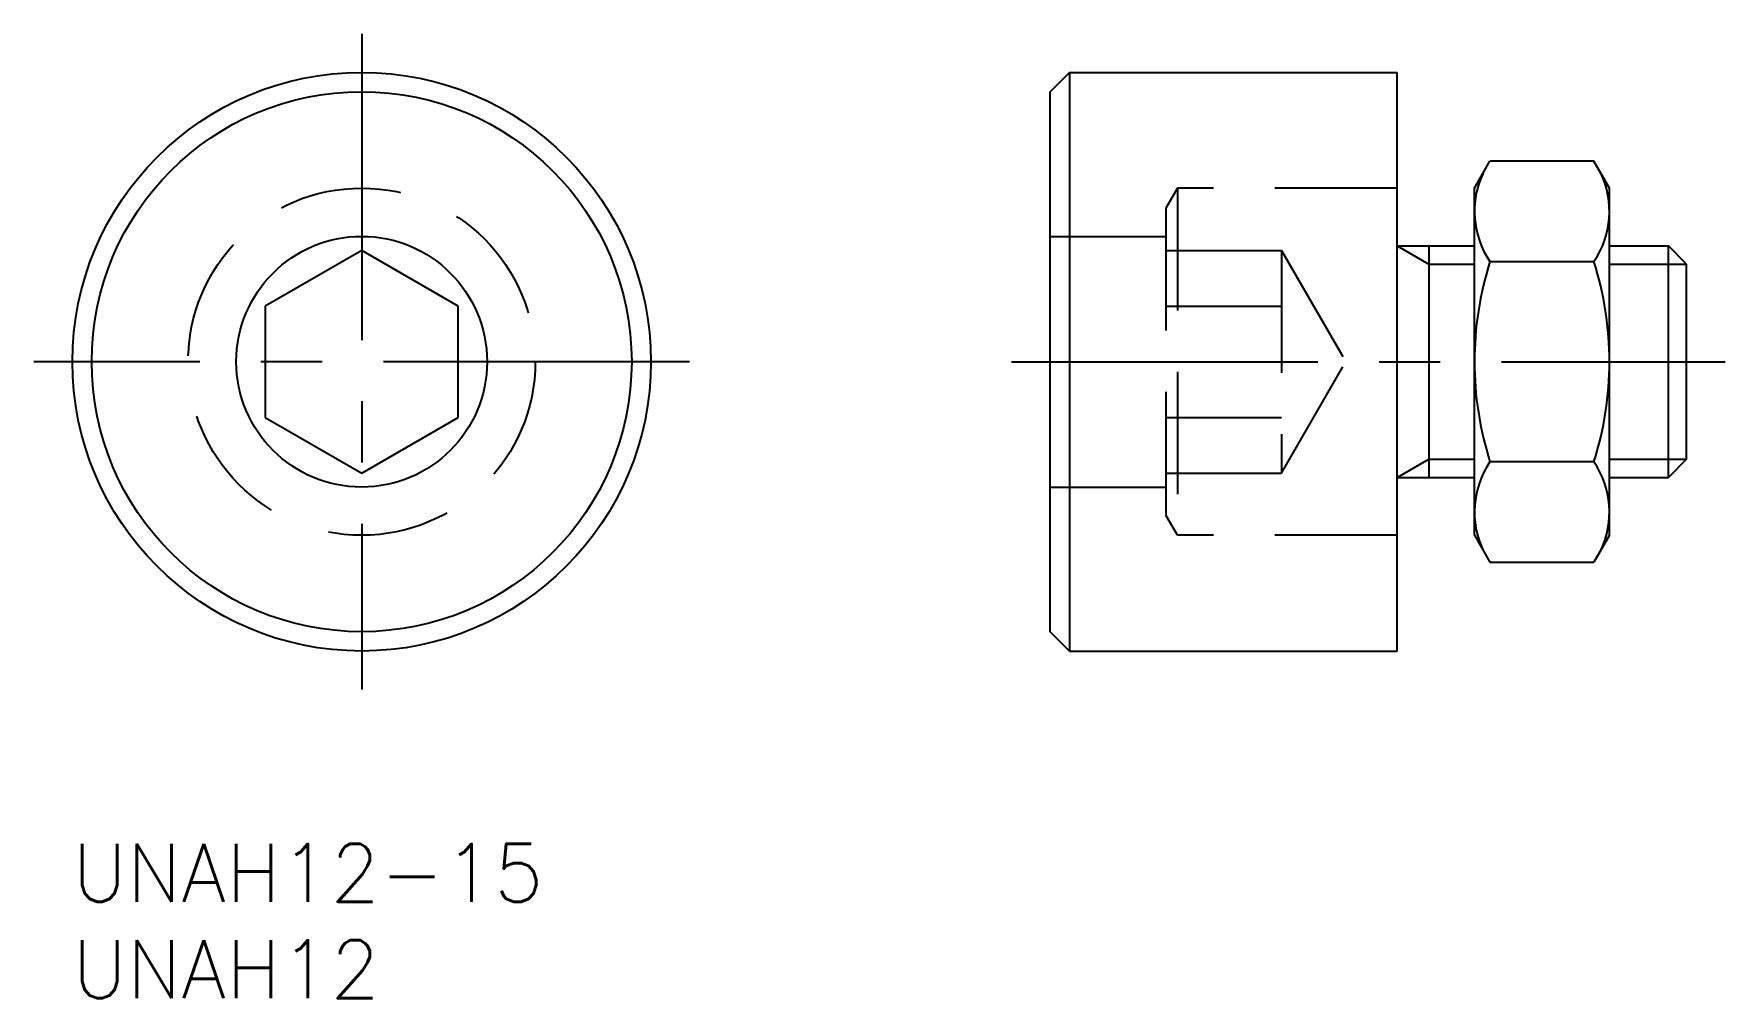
# Model space of a CAD drawing. Extents: x -2 to 85.7, y -8 to 42.
import ezdxf

# ---------------------------------------------------------------- set-up
doc = ezdxf.new("R2010")
doc.units = 0
doc.header["$LTSCALE"] = 0.5
doc.linetypes.add('CENTER', pattern=[50.8, 31.75, -6.35, 6.35, -6.35])
doc.linetypes.add('DASHED', pattern=[19.05, 12.7, -6.35])
for name, color, linetype in [('MSM_CENTER', 1, 'CENTER'), ('MSM_CONTINUOUS', 7, 'CONTINUOUS'), ('MSM_DASHED', 4, 'DASHED'), ('MSM_NARROW', 5, 'CONTINUOUS'), ('MSM_PART_NUMBER', 7, 'CONTINUOUS')]:
    doc.layers.add(name, color=color, linetype=linetype)
doc.styles.get("Standard").update_dxf_attribs({"font": 'txt.shx', "height": 3, "bigfont": 'bigfont.shx'})

# ---------------------------------------------------------------- blocks, each defined once
blk = doc.blocks.new('*U8')
at = {"layer": 'MSM_PART_NUMBER'}
blk.add_text('UNAH12-15', height=3, dxfattribs=at).set_placement((0, -3))
blk = doc.blocks.new('*U9')
at = {"layer": 'MSM_PART_NUMBER'}
blk.add_text('UNAH12', height=3, dxfattribs=at).set_placement((0, -8))

msp = doc.modelspace()

# ---------------------------------------------------------------- linework, layer by layer
at = {"layer": 'MSM_CENTER'}
for p, q in [((15, 42), (15, 8)), ((32, 25), (-2, 25)), ((48.701, 25), (85.701, 25))]:
    msp.add_line(p, q, dxfattribs=at)
at = {"layer": 'MSM_CONTINUOUS'}
for p, q in [((51.701, 40), (50.701, 39)), ((51.701, 40), (51.701, 10)), ((51.701, 40), (68.701, 40)), ((68.701, 10), (68.701, 40)), ((50.701, 11), (50.701, 39)), ((72.701, 34), (73.505, 35.392)), ((78.897, 35.392), (73.505, 35.392)), ((79.701, 34), (78.897, 35.392)), ((72.701, 16), (72.701, 34)), ((79.701, 16), (79.701, 34)), ((15, 30.774), (10, 27.887)), ((20, 27.887), (15, 30.774)), ((68.701, 31), (72.701, 31)), ((70.341, 31), (70.341, 19)), ((79.701, 31), (82.754, 31)), ((82.754, 19), (82.754, 31)), ((83.701, 30.053), (82.754, 31)), ((73.505, 30.196), (78.897, 30.196)), ((83.701, 19.947), (83.701, 30.053)), ((10, 27.887), (10, 22.113)), ((20, 22.113), (20, 27.887)), ((10, 22.113), (15, 19.226)), ((15, 19.226), (20, 22.113)), ((78.897, 19.804), (73.505, 19.804)), ((83.701, 19.947), (82.754, 19)), ((68.701, 19), (72.701, 19)), ((79.701, 19), (82.754, 19)), ((72.701, 16), (73.505, 14.608)), ((79.701, 16), (78.897, 14.608)), ((73.505, 14.608), (78.897, 14.608)), ((51.701, 10), (50.701, 11)), ((51.701, 10), (68.701, 10))]:
    msp.add_line(p, q, dxfattribs=at)
for radius in [15, 14, 6.5]:
    msp.add_circle((15, 25), radius, dxfattribs=at)
for centre, radius, start, end in [((77.301, 32.794), 4.6, 154.38425, 214.38425), ((75.1, 32.794), 4.6, 325.61575, 25.61575), ((89.897, 25), 17.196, 162.41205, 197.58795), ((62.505, 25), 17.196, 342.41205, 17.58795), ((77.301, 17.206), 4.6, 145.61575, 205.61575), ((75.1, 17.206), 4.6, 334.38425, 34.38425)]:
    msp.add_arc(centre, radius, start, end, dxfattribs=at)
at = {"layer": 'MSM_DASHED'}
for p, q in [((57.301, 34), (56.701, 32.961)), ((57.301, 34), (57.301, 16)), ((68.701, 34), (57.301, 34)), ((56.701, 32.961), (56.701, 17.039)), ((50.701, 31.5), (56.701, 31.5)), ((56.701, 30.774), (62.701, 30.774)), ((62.701, 30.774), (62.701, 19.226)), ((62.701, 30.774), (66.034, 25)), ((56.701, 27.887), (62.701, 27.887)), ((62.701, 19.226), (66.034, 25)), ((56.701, 22.113), (62.701, 22.113)), ((50.701, 18.5), (56.701, 18.5)), ((56.701, 19.226), (62.701, 19.226)), ((57.301, 16), (56.701, 17.039)), ((68.701, 16), (57.301, 16))]:
    msp.add_line(p, q, dxfattribs=at)
msp.add_circle((15, 25), 9, dxfattribs=at)
at = {"layer": 'MSM_NARROW'}
for p, q in [((68.701, 31), (70.341, 30.053)), ((70.341, 30.053), (72.701, 30.053)), ((79.701, 30.053), (83.701, 30.053)), ((68.701, 19), (70.341, 19.947)), ((70.341, 19.947), (72.701, 19.947)), ((79.701, 19.947), (83.701, 19.947))]:
    msp.add_line(p, q, dxfattribs=at)

# ---------------------------------------------------------------- block references
at = {"layer": 'MSM_CONTINUOUS'}
for name in ['*U8', '*U9']:
    msp.add_blockref(name, (0, 0), dxfattribs=at)

doc.saveas('drawing.dxf')
